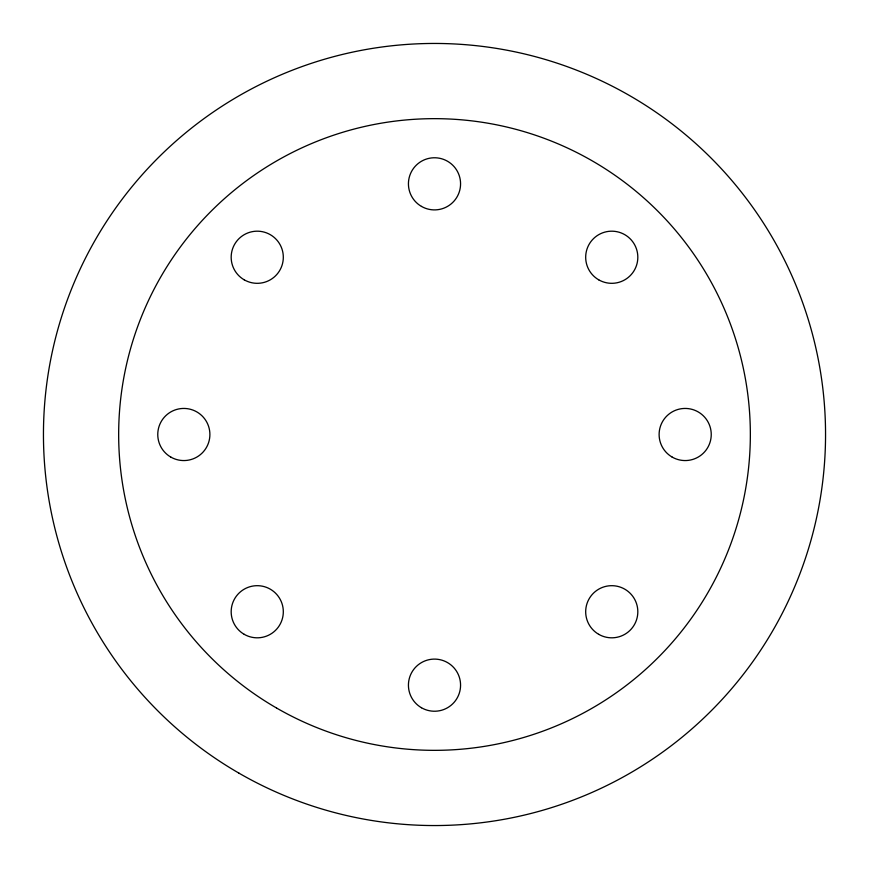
<?xml version="1.0" encoding="UTF-8"?>
<svg xmlns="http://www.w3.org/2000/svg" width="869" height="869" viewBox="0 0 869 869"><rect width="100%" height="100%" fill="white"/><g stroke="black" fill="none" stroke-linecap="round" stroke-linejoin="round"><path stroke-width="1.3" d="M598.719 634.327A26.07 26.07 0 0 0 637.824 611.754A26.07 26.07 0 0 0 598.719 589.171A26.07 26.07 0 0 0 598.719 634.327M421.465 707.746A26.07 26.07 0 0 0 460.57 685.174A26.07 26.07 0 0 0 421.465 662.591A26.07 26.07 0 0 0 421.465 707.746M244.211 634.327A26.07 26.07 0 0 0 283.316 611.754A26.07 26.07 0 0 0 244.211 589.171A26.07 26.07 0 0 0 244.211 634.327M170.791 457.072A26.07 26.07 0 0 0 209.896 434.5A26.07 26.07 0 0 0 170.791 411.928A26.07 26.07 0 0 0 170.791 457.072M244.211 279.829A26.07 26.07 0 0 0 283.316 257.246A26.07 26.07 0 0 0 244.211 234.673A26.07 26.07 0 0 0 244.211 279.829M421.465 206.409A26.07 26.07 0 0 0 460.57 183.826A26.07 26.07 0 0 0 421.465 161.254A26.07 26.07 0 0 0 421.465 206.409M598.719 279.829A26.07 26.07 0 0 0 637.824 257.246A26.07 26.07 0 0 0 598.719 234.673A26.07 26.07 0 0 0 598.719 279.829M672.139 457.072A26.07 26.07 0 0 0 711.244 434.5A26.07 26.07 0 0 0 672.139 411.928A26.07 26.07 0 0 0 672.139 457.072M276.581 708.029A315.849 315.849 0 0 0 750.349 434.5A315.849 315.849 0 0 0 276.581 160.971A315.849 315.849 0 0 0 276.581 708.029M238.975 773.16A391.05 391.05 0 0 0 825.55 434.5A391.05 391.05 0 0 0 238.975 95.84A391.05 391.05 0 0 0 238.975 773.16"/></g></svg>
